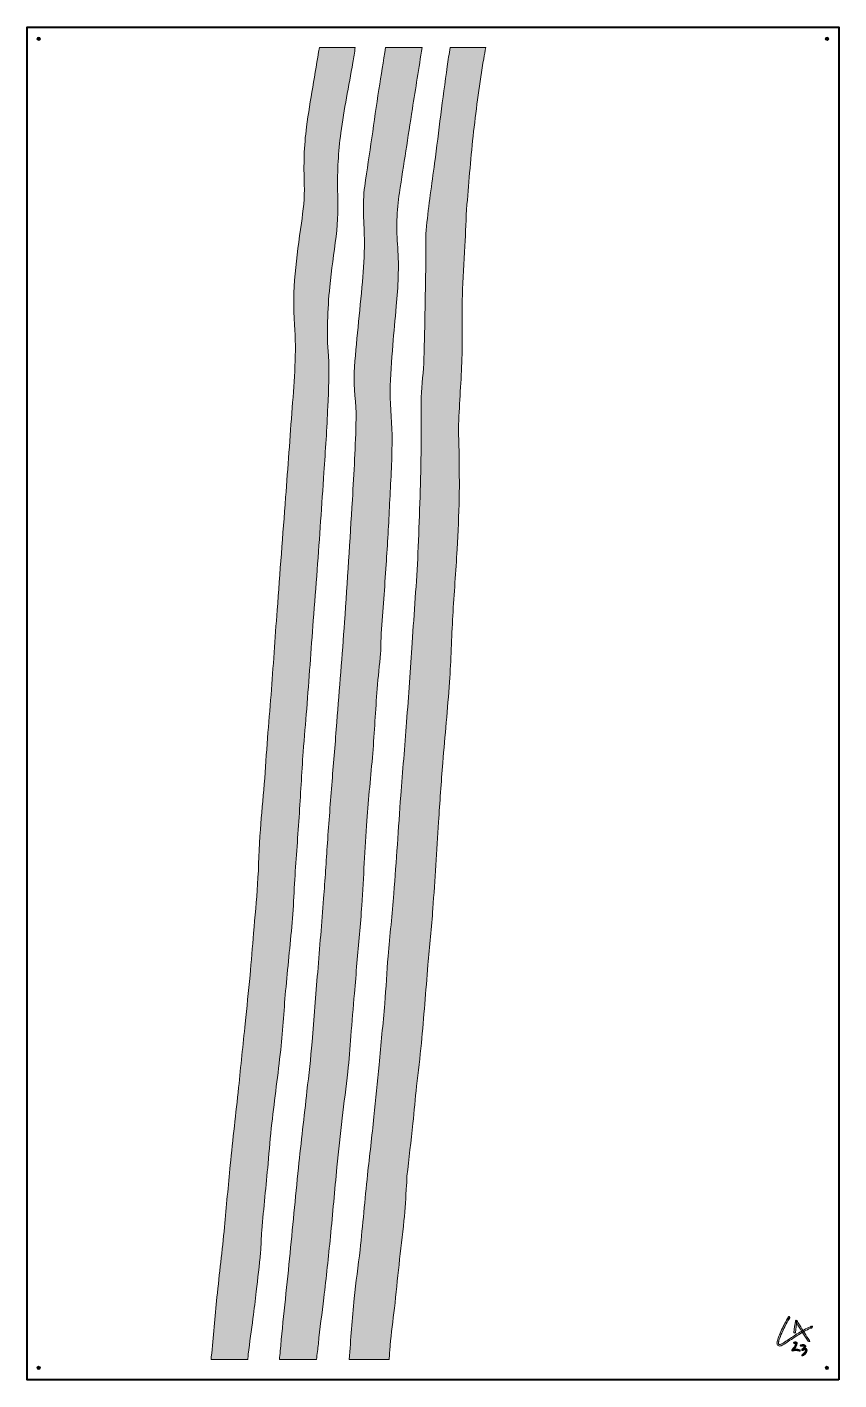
# Model space of a CAD drawing. Header units: millimetres. Extents: x 0 to 1200, y -2000 to 0.
import ezdxf

# ---------------------------------------------------------------- set-up
doc = ezdxf.new("R2010")
doc.units = ezdxf.units.MM
doc.header["$MEASUREMENT"] = 0
for name, color, linetype, lineweight in [('2023-001', 7, 'Continuous', 0), ('Bounding Box', 7, 'Continuous', 0), ('Screws', 7, 'Continuous', 0)]:
    doc.layers.add(name, color=color, linetype=linetype, lineweight=lineweight)

msp = doc.modelspace()

# ---------------------------------------------------------------- hatches: boundary and pattern name
at = {"layer": '2023-001', "true_color": 0x000000, "transparency": 33554687}
h = msp.add_hatch(color=18, dxfattribs=at)
h.dxf.hatch_style = 2
edge = h.paths.add_edge_path()
edge.add_spline(control_points=[(327.2, -1962.1), (329.1, -1944.4), (331.8, -1926.7), (334.1, -1909.1), (335.8, -1895.8), (337.4, -1882.6), (339, -1869.3), (341.2, -1850.2), (343.5, -1831.1), (345.3, -1811.9), (346.3, -1801), (346, -1790), (347, -1779), (350, -1746.1), (353.3, -1713.2), (356.4, -1680.3), (358.3, -1660.4), (359.6, -1640.5), (361.9, -1620.8), (366, -1584.5), (371.2, -1548.4), (375, -1512.2), (378.3, -1481.2), (380, -1450.1), (382.9, -1419.1), (385.9, -1385.3), (389.6, -1351.6), (392.6, -1317.8), (394.1, -1300.8), (394.3, -1283.7), (395.4, -1266.7), (397.6, -1233.9), (400, -1201.1), (402.2, -1168.3), (404.3, -1136), (406.1, -1103.7), (408.3, -1071.4), (409.8, -1050.3), (411.9, -1029.3), (413.5, -1008.3), (416.8, -964.7), (420, -921.2), (423.2, -877.6), (425.1, -852.6), (427.2, -827.6), (429, -802.6), (432.4, -754.6), (435.8, -706.7), (438.9, -658.7), (441.1, -626.1), (443.4, -593.6), (444.7, -561), (445.8, -536.1), (447.3, -511.1), (445.5, -486.4), (442.9, -452.2), (444.4, -418.3), (447.5, -384.4), (449.8, -359.4), (453.7, -334.6), (456.9, -309.7), (459.8, -286.8), (459.6, -264), (459.2, -240.9), (458.6, -212.9), (460.4, -184.5), (463.9, -156.7), (468.3, -121.9), (475.9, -87.5), (481.6, -52.8), (482.8, -45.3), (484.1, -37.7), (485.3, -30.2), (485.3, -30.2), (432.2, -30.2), (432.2, -30.2), (425.8, -69.3), (418.6, -108.4), (413.3, -147.7), (409.4, -176), (408.9, -204.7), (409.9, -233.4), (410.6, -252.3), (408.3, -271.4), (405.6, -290.2), (398.5, -340), (391.4, -389.8), (395.4, -440.2), (398.7, -481.2), (395.1, -521.8), (392.1, -562.6), (388.8, -606.8), (385.6, -651.1), (382.3, -695.3), (378.2, -751), (373.9, -806.7), (369.8, -862.4), (366.7, -904.1), (363.9, -945.7), (360.8, -987.4), (359.2, -1008.7), (357.2, -1029.9), (355.6, -1051.2), (353.8, -1073.9), (352.5, -1096.5), (350.8, -1119.2), (349, -1141.6), (346.4, -1164), (345, -1186.4), (343.2, -1213.4), (342.6, -1240.4), (340.9, -1267.3), (339.3, -1291.4), (337, -1315.5), (335, -1339.5), (333.3, -1360.4), (331.7, -1381.2), (329.7, -1402), (327.5, -1425.8), (324.9, -1449.6), (322.5, -1473.5), (319.3, -1504.9), (316.1, -1536.4), (312.8, -1567.9), (308.7, -1606.1), (304.3, -1644.3), (300.4, -1682.5), (297.3, -1713.1), (295, -1743.7), (292, -1774.2), (288.5, -1808.7), (284.4, -1843.2), (280.8, -1877.7), (277.8, -1907.1), (275.3, -1936.5), (272.5, -1966), (272.4, -1967.3), (272.2, -1968.7), (272.1, -1970.1), (272.1, -1970.1), (326.3, -1970.1), (326.3, -1970.1), (326.6, -1967.4), (326.9, -1964.8), (327.2, -1962.1)], knot_values=[0, 0, 0, 0, 1, 1, 1, 2, 2, 2, 3, 3, 3, 4, 4, 4, 5, 5, 5, 6, 6, 6, 7, 7, 7, 8, 8, 8, 9, 9, 9, 10, 10, 10, 11, 11, 11, 12, 12, 12, 13, 13, 13, 14, 14, 14, 15, 15, 15, 16, 16, 16, 17, 17, 17, 18, 18, 18, 19, 19, 19, 20, 20, 20, 21, 21, 21, 22, 22, 22, 23, 23, 23, 24, 24, 24, 25, 25, 25, 26, 26, 26, 27, 27, 27, 28, 28, 28, 29, 29, 29, 30, 30, 30, 31, 31, 31, 32, 32, 32, 33, 33, 33, 34, 34, 34, 35, 35, 35, 36, 36, 36, 37, 37, 37, 38, 38, 38, 39, 39, 39, 40, 40, 40, 41, 41, 41, 42, 42, 42, 43, 43, 43, 44, 44, 44, 45, 45, 45, 46, 46, 46, 47, 47, 47, 48, 48, 48, 48], degree=3, periodic=0)
h = msp.add_hatch(color=18, dxfattribs=at)
h.dxf.hatch_style = 2
edge = h.paths.add_edge_path()
edge.add_spline(control_points=[(430.7, -1946.6), (432.7, -1924), (436.3, -1901.5), (438.8, -1879), (442.3, -1848.8), (445.6, -1818.5), (448.6, -1788.3), (452, -1754.1), (454.8, -1719.8), (458.1, -1685.6), (460.4, -1661.5), (463.1, -1637.5), (465.9, -1613.4), (468.5, -1590.5), (471.8, -1567.7), (474.3, -1544.8), (476.2, -1527.2), (477.3, -1509.5), (478.8, -1491.8), (480.5, -1470.9), (482.2, -1449.9), (484, -1428.9), (485.2, -1414), (486.5, -1399), (487.8, -1384), (490.2, -1355.6), (493, -1327.1), (494.9, -1298.6), (497.7, -1256.9), (499.4, -1215.1), (502.3, -1173.4), (504.6, -1140.2), (508.4, -1107.2), (511.1, -1074), (513.6, -1042.2), (515.2, -1010.3), (517.6, -978.4), (518.9, -960.9), (521.3, -943.5), (522.7, -926.1), (523.5, -916.3), (523, -906.4), (523.7, -896.5), (526, -862.6), (528.7, -828.7), (530.9, -794.7), (532.9, -764.6), (534.6, -734.5), (536.1, -704.3), (537.6, -673.7), (539.5, -643), (539.7, -612.2), (539.8, -587.9), (536.8, -563.5), (536.9, -539.1), (537, -516.2), (539.1, -493.3), (540.7, -470.4), (542.1, -451.2), (544.3, -432.1), (545.9, -413), (547.1, -398.5), (548.4, -384.1), (548.8, -369.6), (549.1, -355.1), (549.1, -340.5), (548, -326.1), (545.9, -298.9), (546.4, -271.9), (550.5, -245), (556.9, -203.8), (563.2, -162.6), (569.7, -121.3), (574.4, -90.9), (579.3, -60.6), (584.1, -30.2), (584.1, -30.2), (530, -30.2), (530, -30.2), (526.7, -50.9), (523.4, -71.6), (520.2, -92.4), (513, -139.9), (506.4, -187.6), (499.3, -235.2), (495.1, -262.8), (498.6, -290.4), (498.8, -318.1), (499, -337.7), (497.5, -357.4), (495.8, -377), (491.9, -421.7), (486.4, -466.3), (483.7, -511), (482.3, -533.6), (487, -556.5), (486.5, -579.2), (485.7, -619.1), (483.4, -659), (481, -698.9), (477.4, -759.2), (473.5, -819.4), (469.3, -879.7), (465.9, -929.1), (461.9, -978.5), (458, -1027.9), (455.8, -1057), (453.2, -1085.9), (451, -1115), (448.6, -1145.4), (446.3, -1175.8), (444.1, -1206.2), (442.2, -1233.6), (440.6, -1261), (438.5, -1288.4), (435.7, -1324.7), (432.6, -1360.9), (429.7, -1397.2), (426.9, -1431.6), (424.6, -1466), (421.5, -1500.4), (419.4, -1524.7), (416.5, -1548.9), (413.9, -1573.1), (409.7, -1610.9), (405.2, -1648.7), (401.3, -1686.5), (396.7, -1731.3), (392.6, -1776.2), (388.1, -1821), (383.6, -1866.6), (378.4, -1912), (374.3, -1957.6), (374, -1961.8), (373.6, -1965.9), (373.2, -1970.1), (373.2, -1970.1), (428, -1970.1), (428, -1970.1), (428.8, -1962.2), (430, -1954.4), (430.7, -1946.6)], knot_values=[0, 0, 0, 0, 1, 1, 1, 2, 2, 2, 3, 3, 3, 4, 4, 4, 5, 5, 5, 6, 6, 6, 7, 7, 7, 8, 8, 8, 9, 9, 9, 10, 10, 10, 11, 11, 11, 12, 12, 12, 13, 13, 13, 14, 14, 14, 15, 15, 15, 16, 16, 16, 17, 17, 17, 18, 18, 18, 19, 19, 19, 20, 20, 20, 21, 21, 21, 22, 22, 22, 23, 23, 23, 24, 24, 24, 25, 25, 25, 26, 26, 26, 27, 27, 27, 28, 28, 28, 29, 29, 29, 30, 30, 30, 31, 31, 31, 32, 32, 32, 33, 33, 33, 34, 34, 34, 35, 35, 35, 36, 36, 36, 37, 37, 37, 38, 38, 38, 39, 39, 39, 40, 40, 40, 41, 41, 41, 42, 42, 42, 43, 43, 43, 44, 44, 44, 45, 45, 45, 46, 46, 46, 47, 47, 47, 47], degree=3, periodic=0)
h = msp.add_hatch(color=18, dxfattribs=at)
h.dxf.hatch_style = 2
edge = h.paths.add_edge_path()
edge.add_spline(control_points=[(536.9, -1949), (538.4, -1930.6), (541.1, -1912.4), (543.1, -1894.1), (545.5, -1872.7), (547.6, -1851.3), (550, -1829.8), (552.3, -1808.2), (555.1, -1786.6), (557.2, -1764.9), (558.9, -1747.4), (559.9, -1729.9), (561.1, -1712.3), (561.4, -1707.9), (561.2, -1703.4), (561.7, -1699), (564.5, -1673), (567.6, -1647.1), (570.4, -1621.1), (572.3, -1602.7), (573.9, -1584.2), (575.9, -1565.8), (578.1, -1544.6), (581.1, -1523.5), (583, -1502.3), (586.5, -1463.8), (589.5, -1425.3), (592.7, -1386.7), (595.1, -1358.9), (598, -1331.1), (600, -1303.3), (603, -1260.7), (605.4, -1218), (608.3, -1175.4), (610.2, -1146.1), (612.3, -1116.9), (614.6, -1087.7), (617.8, -1047.9), (621.8, -1008.2), (624.6, -968.4), (626.8, -935.8), (627.6, -903.2), (629.4, -870.6), (631.3, -837.8), (634, -805), (635.8, -772.2), (637.2, -746.9), (638.3, -721.5), (638.9, -696.2), (639.3, -674.6), (639, -652.9), (638.8, -631.3), (638.7, -616.8), (637.4, -602.2), (637.9, -587.7), (639.2, -555.1), (641.9, -522.6), (642.9, -490), (643.8, -459), (642.9, -428), (643.6, -397), (644.2, -372.6), (646.1, -348.2), (647.3, -323.9), (648.4, -303.5), (648.8, -283.1), (650.4, -262.7), (653.3, -226.7), (656.1, -190.7), (660.2, -154.8), (664.3, -118.7), (669.3, -82.8), (675.1, -47), (676, -41.3), (677.1, -35.7), (678.2, -30.2), (678.2, -30.2), (625.4, -30.2), (625.4, -30.2), (624, -39.6), (622.6, -49.1), (621.2, -58.6), (614.4, -106.2), (608.7, -154), (602.5, -201.7), (598.4, -232.6), (593.8, -263.5), (590.5, -294.6), (589, -309.7), (590, -325.1), (589.7, -340.3), (588.8, -390.3), (588.1, -440.4), (586.8, -490.4), (586.2, -509.4), (583.3, -528.3), (582.8, -547.3), (582.1, -575), (583.2, -602.7), (582.6, -630.3), (581.5, -679.4), (580.2, -728.5), (577.9, -777.6), (575.8, -821.9), (572.3, -866.2), (569.3, -910.4), (566.7, -949.5), (564, -988.6), (561.1, -1027.7), (558.4, -1063.9), (555.2, -1100.1), (552.5, -1136.4), (549, -1184.6), (546, -1232.9), (542.3, -1281.1), (539.9, -1311.9), (536.4, -1342.7), (533.8, -1373.6), (531.8, -1397), (530.8, -1420.4), (528.8, -1443.8), (526.3, -1473.9), (523.2, -1504), (520.4, -1534.1), (517.9, -1559.8), (515.6, -1585.5), (512.9, -1611.1), (509.9, -1639.8), (506.4, -1668.4), (503.4, -1697), (499.6, -1733.9), (496.2, -1770.9), (492.3, -1807.8), (489.7, -1831.8), (486.1, -1855.7), (483.8, -1879.7), (481, -1909.8), (478.4, -1939.9), (476.4, -1970.1), (476.4, -1970.1), (535.4, -1970.1), (535.4, -1970.1), (535.8, -1963), (536.3, -1956), (536.9, -1949)], knot_values=[0, 0, 0, 0, 1, 1, 1, 2, 2, 2, 3, 3, 3, 4, 4, 4, 5, 5, 5, 6, 6, 6, 7, 7, 7, 8, 8, 8, 9, 9, 9, 10, 10, 10, 11, 11, 11, 12, 12, 12, 13, 13, 13, 14, 14, 14, 15, 15, 15, 16, 16, 16, 17, 17, 17, 18, 18, 18, 19, 19, 19, 20, 20, 20, 21, 21, 21, 22, 22, 22, 23, 23, 23, 24, 24, 24, 25, 25, 25, 26, 26, 26, 27, 27, 27, 28, 28, 28, 29, 29, 29, 30, 30, 30, 31, 31, 31, 32, 32, 32, 33, 33, 33, 34, 34, 34, 35, 35, 35, 36, 36, 36, 37, 37, 37, 38, 38, 38, 39, 39, 39, 40, 40, 40, 41, 41, 41, 42, 42, 42, 43, 43, 43, 44, 44, 44, 45, 45, 45, 46, 46, 46, 47, 47, 47, 48, 48, 48, 48], degree=3, periodic=0)
h = msp.add_hatch(color=18, dxfattribs=at)
h.dxf.hatch_style = 2
edge = h.paths.add_edge_path()
edge.add_spline(control_points=[(1127.2, -1910), (1127.3, -1909.3), (1127.4, -1908.6), (1127.5, -1907.9), (1127.6, -1907.4), (1127.4, -1906.8), (1126.9, -1906.6), (1126.4, -1906.4), (1125.8, -1906.6), (1125.5, -1907.1), (1121.9, -1913.2), (1118.5, -1919.5), (1115.5, -1926), (1114, -1929.2), (1112.5, -1932.4), (1111.2, -1935.7), (1110.6, -1937.4), (1110, -1939), (1109.6, -1940.7), (1109.1, -1942.3), (1108.7, -1943.9), (1108.6, -1945.5), (1108.5, -1947), (1108.9, -1948.5), (1110.1, -1949.4), (1111.5, -1950.5), (1113.4, -1950.1), (1114.8, -1949.6), (1118, -1948.3), (1120.8, -1946.3), (1123.6, -1944.4), (1129.2, -1940.7), (1134.8, -1936.9), (1140.5, -1933.3), (1146.2, -1929.8), (1152, -1926.4), (1158.1, -1923.7), (1158.8, -1923.4), (1159.6, -1923.1), (1160.3, -1922.8), (1160, -1922.2), (1159.6, -1921.5), (1159.3, -1920.9), (1158.9, -1921.2), (1158.5, -1921.6), (1158.1, -1921.9), (1157.7, -1922.2), (1157.7, -1923), (1158.1, -1923.4), (1158.6, -1923.9), (1159.2, -1923.8), (1159.7, -1923.4), (1160.1, -1923.1), (1160.4, -1922.8), (1160.8, -1922.5), (1161.7, -1921.8), (1160.8, -1920.2), (1159.7, -1920.6), (1153.7, -1923.1), (1147.9, -1926.2), (1142.3, -1929.6), (1136.7, -1933), (1131.2, -1936.7), (1125.8, -1940.3), (1123, -1942.1), (1120.3, -1944), (1117.6, -1945.7), (1116.2, -1946.5), (1114.8, -1947.4), (1113.3, -1947.8), (1112.8, -1947.9), (1112.1, -1948), (1111.7, -1947.8), (1111.2, -1947.6), (1111, -1947.3), (1110.9, -1946.8), (1110.8, -1946.3), (1110.8, -1945.7), (1110.8, -1945.1), (1110.8, -1945.1), (1110.9, -1944.9), (1110.8, -1945), (1110.9, -1945), (1110.9, -1944.9), (1110.9, -1944.8), (1110.9, -1944.7), (1110.9, -1944.5), (1111, -1944.4), (1111, -1943.9), (1111.1, -1943.5), (1111.2, -1943.1), (1111.6, -1941.4), (1112.1, -1939.8), (1112.7, -1938.2), (1113.8, -1935), (1115.1, -1931.9), (1116.6, -1928.9), (1119.5, -1922.6), (1122.7, -1916.4), (1126.1, -1910.4), (1126.6, -1909.6), (1127, -1908.9), (1127.4, -1908.2), (1126.7, -1907.9), (1126.1, -1907.6), (1125.4, -1907.3), (1125.3, -1908), (1125.2, -1908.7), (1125.1, -1909.4), (1125, -1910), (1125.2, -1910.6), (1125.8, -1910.7), (1126.4, -1910.9), (1127.1, -1910.6), (1127.2, -1910), (1127.2, -1910), (1127.2, -1910), (1127.2, -1910)], knot_values=[0, 0, 0, 0, 1, 1, 1, 2, 2, 2, 3, 3, 3, 4, 4, 4, 5, 5, 5, 6, 6, 6, 7, 7, 7, 8, 8, 8, 9, 9, 9, 10, 10, 10, 11, 11, 11, 12, 12, 12, 13, 13, 13, 14, 14, 14, 15, 15, 15, 16, 16, 16, 17, 17, 17, 18, 18, 18, 19, 19, 19, 20, 20, 20, 21, 21, 21, 22, 22, 22, 23, 23, 23, 24, 24, 24, 25, 25, 25, 26, 26, 26, 27, 27, 27, 28, 28, 28, 29, 29, 29, 30, 30, 30, 31, 31, 31, 32, 32, 32, 33, 33, 33, 34, 34, 34, 35, 35, 35, 36, 36, 36, 37, 37, 37, 38, 38, 38, 39, 39, 39, 39], degree=3, periodic=0)
h = msp.add_hatch(color=18, dxfattribs=at)
h.dxf.hatch_style = 2
edge = h.paths.add_edge_path()
edge.add_spline(control_points=[(1135.9, -1929.8), (1136.3, -1924.2), (1137, -1918.7), (1138.1, -1913.2), (1137.5, -1913.3), (1136.8, -1913.4), (1136.1, -1913.5), (1140.7, -1921.3), (1145.5, -1929.1), (1150.6, -1936.7), (1152, -1938.8), (1153.4, -1940.9), (1154.9, -1943), (1155.2, -1943.5), (1155.8, -1943.7), (1156.4, -1943.4), (1156.9, -1943.1), (1157.1, -1942.4), (1156.8, -1941.9), (1151.6, -1934.4), (1146.6, -1926.7), (1141.9, -1918.9), (1140.6, -1916.7), (1139.3, -1914.5), (1138, -1912.3), (1137.6, -1911.6), (1136.2, -1911.7), (1136, -1912.6), (1134.9, -1918.3), (1134.1, -1924), (1133.7, -1929.8), (1133.6, -1930.3), (1134.2, -1930.9), (1134.8, -1930.9), (1135.4, -1930.9), (1135.9, -1930.3), (1135.9, -1929.8), (1135.9, -1929.8), (1135.9, -1929.8), (1135.9, -1929.8)], knot_values=[0, 0, 0, 0, 1, 1, 1, 2, 2, 2, 3, 3, 3, 4, 4, 4, 5, 5, 5, 6, 6, 6, 7, 7, 7, 8, 8, 8, 9, 9, 9, 10, 10, 10, 11, 11, 11, 12, 12, 12, 13, 13, 13, 13], degree=3, periodic=0)
h = msp.add_hatch(color=18, dxfattribs=at)
h.dxf.hatch_style = 2
edge = h.paths.add_edge_path()
edge.add_spline(control_points=[(1134.5, -1946.3), (1134.8, -1946.2), (1135.1, -1946.1), (1135.3, -1946.1), (1135.6, -1946), (1136, -1946.1), (1136.3, -1946), (1136.4, -1946), (1136.5, -1946), (1136.4, -1946), (1136.3, -1946), (1136.2, -1945.9), (1136.1, -1945.8), (1136, -1945.7), (1136.1, -1945.6), (1136.1, -1945.8), (1136.1, -1946.1), (1136.1, -1946.4), (1136.1, -1946.7), (1135.9, -1947.8), (1135.5, -1948.9), (1134.9, -1949.9), (1133.6, -1952.1), (1131.7, -1953.9), (1130.3, -1956.1), (1129.8, -1956.8), (1130.6, -1958.1), (1131.5, -1957.7), (1134.8, -1956.4), (1138.3, -1956.4), (1141.6, -1957.7), (1142.1, -1957.9), (1142.8, -1957.5), (1142.9, -1956.9), (1143.1, -1956.3), (1142.7, -1955.8), (1142.2, -1955.6), (1138.6, -1954.1), (1134.5, -1954.1), (1130.9, -1955.6), (1131.4, -1956.1), (1131.8, -1956.6), (1132.2, -1957.2), (1133.9, -1954.7), (1136.2, -1952.6), (1137.4, -1949.8), (1138, -1948.4), (1138.5, -1946.8), (1138.2, -1945.3), (1137.8, -1943.3), (1135.3, -1943.8), (1133.9, -1944.1), (1132.6, -1944.5), (1133.1, -1946.6), (1134.5, -1946.3), (1134.5, -1946.3), (1134.5, -1946.3), (1134.5, -1946.3)], knot_values=[0, 0, 0, 0, 1, 1, 1, 2, 2, 2, 3, 3, 3, 4, 4, 4, 5, 5, 5, 6, 6, 6, 7, 7, 7, 8, 8, 8, 9, 9, 9, 10, 10, 10, 11, 11, 11, 12, 12, 12, 13, 13, 13, 14, 14, 14, 15, 15, 15, 16, 16, 16, 17, 17, 17, 18, 18, 18, 19, 19, 19, 19], degree=3, periodic=0)
h = msp.add_hatch(color=18, dxfattribs=at)
h.dxf.hatch_style = 2
edge = h.paths.add_edge_path()
edge.add_spline(control_points=[(1144, -1950.3), (1145.1, -1950.2), (1146.3, -1950.1), (1147.4, -1950.1), (1147.8, -1950.1), (1148.2, -1950.2), (1148.4, -1950.4), (1148.6, -1950.5), (1148.6, -1950.5), (1148.8, -1950.6), (1148.9, -1950.8), (1148.7, -1950.5), (1148.9, -1950.8), (1149, -1950.9), (1148.9, -1950.8), (1148.9, -1950.9), (1148.9, -1951), (1149, -1951), (1148.9, -1951.1), (1148.9, -1951.3), (1148.8, -1951.4), (1148.7, -1951.6), (1148.5, -1951.9), (1148.2, -1952.2), (1147.9, -1952.5), (1147.1, -1953.3), (1146.3, -1954.1), (1145.5, -1954.9), (1145.1, -1955.3), (1145.1, -1956), (1145.4, -1956.4), (1145.8, -1956.9), (1146.3, -1956.9), (1146.8, -1956.7), (1147.9, -1956.2), (1149.1, -1955.9), (1150.3, -1955.9), (1150.5, -1955.9), (1150.6, -1955.9), (1150.8, -1955.9), (1150.9, -1955.9), (1151.2, -1956), (1151.2, -1955.9), (1151, -1955.9), (1150.9, -1955.8), (1150.8, -1955.6), (1150.8, -1955.6), (1150.8, -1955.7), (1150.8, -1955.7), (1150.8, -1955.8), (1150.9, -1955.9), (1150.9, -1956), (1150.9, -1956.6), (1150.8, -1957.1), (1150.5, -1957.6), (1150.1, -1958.7), (1149.3, -1959.6), (1148.5, -1960.4), (1147.7, -1961.3), (1146.8, -1962.1), (1145.8, -1962.7), (1145.3, -1963.1), (1145.1, -1963.7), (1145.4, -1964.3), (1145.7, -1964.7), (1146.4, -1965), (1146.9, -1964.6), (1148.2, -1963.8), (1149.4, -1962.7), (1150.5, -1961.6), (1151.5, -1960.4), (1152.6, -1959), (1152.9, -1957.4), (1153.1, -1956.6), (1153.2, -1955.7), (1152.9, -1954.9), (1152.6, -1953.9), (1151.7, -1953.7), (1150.7, -1953.7), (1149, -1953.7), (1147.3, -1954.1), (1145.7, -1954.8), (1146.2, -1955.4), (1146.6, -1955.9), (1147, -1956.5), (1148, -1955.6), (1148.9, -1954.7), (1149.8, -1953.7), (1150.7, -1952.8), (1151.5, -1951.5), (1151, -1950.2), (1150.1, -1947.4), (1146.3, -1947.8), (1144, -1948.1), (1143.4, -1948.2), (1142.9, -1948.6), (1142.9, -1949.2), (1142.9, -1949.7), (1143.4, -1950.4), (1144, -1950.3), (1144, -1950.3), (1144, -1950.3), (1144, -1950.3)], knot_values=[0, 0, 0, 0, 1, 1, 1, 2, 2, 2, 3, 3, 3, 4, 4, 4, 5, 5, 5, 6, 6, 6, 7, 7, 7, 8, 8, 8, 9, 9, 9, 10, 10, 10, 11, 11, 11, 12, 12, 12, 13, 13, 13, 14, 14, 14, 15, 15, 15, 16, 16, 16, 17, 17, 17, 18, 18, 18, 19, 19, 19, 20, 20, 20, 21, 21, 21, 22, 22, 22, 23, 23, 23, 24, 24, 24, 25, 25, 25, 26, 26, 26, 27, 27, 27, 28, 28, 28, 29, 29, 29, 30, 30, 30, 31, 31, 31, 32, 32, 32, 33, 33, 33, 34, 34, 34, 34], degree=3, periodic=0)
at = {"layer": 'Screws', "true_color": 0x000000, "transparency": 33554687}
h = msp.add_hatch(color=18, dxfattribs=at)
h.dxf.hatch_style = 2
edge = h.paths.add_edge_path()
edge.add_ellipse((17.4, -17.5), major_axis=(2.56, 0), ratio=0.965517, start_angle=0, end_angle=360)
h = msp.add_hatch(color=18, dxfattribs=at)
h.dxf.hatch_style = 2
edge = h.paths.add_edge_path()
edge.add_ellipse((1182.6, -17.5), major_axis=(2.56, 0), ratio=0.965517, start_angle=0, end_angle=360)
h = msp.add_hatch(color=18, dxfattribs=at)
h.dxf.hatch_style = 2
edge = h.paths.add_edge_path()
edge.add_ellipse((17.3, -1982.4), major_axis=(2.56, 0), ratio=0.965517, start_angle=0, end_angle=360)
h = msp.add_hatch(color=18, dxfattribs=at)
h.dxf.hatch_style = 2
edge = h.paths.add_edge_path()
edge.add_ellipse((1182.4, -1982.4), major_axis=(2.56, 0), ratio=0.965517, start_angle=0, end_angle=360)

# ---------------------------------------------------------------- linework, layer by layer
at = {"layer": '2023-001'}
for points, knots in [([(327.2, -1962.1), (329.1, -1944.4), (331.8, -1926.7), (334.1, -1909.1), (335.8, -1895.8), (337.4, -1882.6), (339, -1869.3), (341.2, -1850.2), (343.5, -1831.1), (345.3, -1811.9), (346.3, -1801), (346, -1790), (347, -1779), (350, -1746.1), (353.3, -1713.2), (356.4, -1680.3), (358.3, -1660.4), (359.6, -1640.5), (361.9, -1620.8), (366, -1584.5), (371.2, -1548.4), (375, -1512.2), (378.3, -1481.2), (380, -1450.1), (382.9, -1419.1), (385.9, -1385.3), (389.6, -1351.6), (392.6, -1317.8), (394.1, -1300.8), (394.3, -1283.7), (395.4, -1266.7), (397.6, -1233.9), (400, -1201.1), (402.2, -1168.3), (404.3, -1136), (406.1, -1103.7), (408.3, -1071.4), (409.8, -1050.3), (411.9, -1029.3), (413.5, -1008.3), (416.8, -964.7), (420, -921.2), (423.2, -877.6), (425.1, -852.6), (427.2, -827.6), (429, -802.6), (432.4, -754.6), (435.8, -706.7), (438.9, -658.7), (441.1, -626.1), (443.4, -593.6), (444.7, -561), (445.8, -536.1), (447.3, -511.1), (445.5, -486.4), (442.9, -452.2), (444.4, -418.3), (447.5, -384.4), (449.8, -359.4), (453.7, -334.6), (456.9, -309.7), (459.8, -286.8), (459.6, -264), (459.2, -240.9), (458.6, -212.9), (460.4, -184.5), (463.9, -156.7), (468.3, -121.9), (475.9, -87.5), (481.6, -52.8), (482.8, -45.3), (484.1, -37.7), (485.3, -30.2), (485.3, -30.2), (432.2, -30.2), (432.2, -30.2), (425.8, -69.3), (418.6, -108.4), (413.3, -147.7), (409.4, -176), (408.9, -204.7), (409.9, -233.4), (410.6, -252.3), (408.3, -271.4), (405.6, -290.2), (398.5, -340), (391.4, -389.8), (395.4, -440.2), (398.7, -481.2), (395.1, -521.8), (392.1, -562.6), (388.8, -606.8), (385.6, -651.1), (382.3, -695.3), (378.2, -751), (373.9, -806.7), (369.8, -862.4), (366.7, -904.1), (363.9, -945.7), (360.8, -987.4), (359.2, -1008.7), (357.2, -1029.9), (355.6, -1051.2), (353.8, -1073.9), (352.5, -1096.5), (350.8, -1119.2), (349, -1141.6), (346.4, -1164), (345, -1186.4), (343.2, -1213.4), (342.6, -1240.4), (340.9, -1267.3), (339.3, -1291.4), (337, -1315.5), (335, -1339.5), (333.3, -1360.4), (331.7, -1381.2), (329.7, -1402), (327.5, -1425.8), (324.9, -1449.6), (322.5, -1473.5), (319.3, -1504.9), (316.1, -1536.4), (312.8, -1567.9), (308.7, -1606.1), (304.3, -1644.3), (300.4, -1682.5), (297.3, -1713.1), (295, -1743.7), (292, -1774.2), (288.5, -1808.7), (284.4, -1843.2), (280.8, -1877.7), (277.8, -1907.1), (275.3, -1936.5), (272.5, -1966), (272.4, -1967.3), (272.2, -1968.7), (272.1, -1970.1), (272.1, -1970.1), (326.3, -1970.1), (326.3, -1970.1), (326.6, -1967.4), (326.9, -1964.8), (327.2, -1962.1)], [0, 0, 0, 0, 1, 1, 1, 2, 2, 2, 3, 3, 3, 4, 4, 4, 5, 5, 5, 6, 6, 6, 7, 7, 7, 8, 8, 8, 9, 9, 9, 10, 10, 10, 11, 11, 11, 12, 12, 12, 13, 13, 13, 14, 14, 14, 15, 15, 15, 16, 16, 16, 17, 17, 17, 18, 18, 18, 19, 19, 19, 20, 20, 20, 21, 21, 21, 22, 22, 22, 23, 23, 23, 24, 24, 24, 25, 25, 25, 26, 26, 26, 27, 27, 27, 28, 28, 28, 29, 29, 29, 30, 30, 30, 31, 31, 31, 32, 32, 32, 33, 33, 33, 34, 34, 34, 35, 35, 35, 36, 36, 36, 37, 37, 37, 38, 38, 38, 39, 39, 39, 40, 40, 40, 41, 41, 41, 42, 42, 42, 43, 43, 43, 44, 44, 44, 45, 45, 45, 46, 46, 46, 47, 47, 47, 48, 48, 48, 48]), ([(430.7, -1946.6), (432.7, -1924), (436.3, -1901.5), (438.8, -1879), (442.3, -1848.8), (445.6, -1818.5), (448.6, -1788.3), (452, -1754.1), (454.8, -1719.8), (458.1, -1685.6), (460.4, -1661.5), (463.1, -1637.5), (465.9, -1613.4), (468.5, -1590.5), (471.8, -1567.7), (474.3, -1544.8), (476.2, -1527.2), (477.3, -1509.5), (478.8, -1491.8), (480.5, -1470.9), (482.2, -1449.9), (484, -1428.9), (485.2, -1414), (486.5, -1399), (487.8, -1384), (490.2, -1355.6), (493, -1327.1), (494.9, -1298.6), (497.7, -1256.9), (499.4, -1215.1), (502.3, -1173.4), (504.6, -1140.2), (508.4, -1107.2), (511.1, -1074), (513.6, -1042.2), (515.2, -1010.3), (517.6, -978.4), (518.9, -960.9), (521.3, -943.5), (522.7, -926.1), (523.5, -916.3), (523, -906.4), (523.7, -896.5), (526, -862.6), (528.7, -828.7), (530.9, -794.7), (532.9, -764.6), (534.6, -734.5), (536.1, -704.3), (537.6, -673.7), (539.5, -643), (539.7, -612.2), (539.8, -587.9), (536.8, -563.5), (536.9, -539.1), (537, -516.2), (539.1, -493.3), (540.7, -470.4), (542.1, -451.2), (544.3, -432.1), (545.9, -413), (547.1, -398.5), (548.4, -384.1), (548.8, -369.6), (549.1, -355.1), (549.1, -340.5), (548, -326.1), (545.9, -298.9), (546.4, -271.9), (550.5, -245), (556.9, -203.8), (563.2, -162.6), (569.7, -121.3), (574.4, -90.9), (579.3, -60.6), (584.1, -30.2), (584.1, -30.2), (530, -30.2), (530, -30.2), (526.7, -50.9), (523.4, -71.6), (520.2, -92.4), (513, -139.9), (506.4, -187.6), (499.3, -235.2), (495.1, -262.8), (498.6, -290.4), (498.8, -318.1), (499, -337.7), (497.5, -357.4), (495.8, -377), (491.9, -421.7), (486.4, -466.3), (483.7, -511), (482.3, -533.6), (487, -556.5), (486.5, -579.2), (485.7, -619.1), (483.4, -659), (481, -698.9), (477.4, -759.2), (473.5, -819.4), (469.3, -879.7), (465.9, -929.1), (461.9, -978.5), (458, -1027.9), (455.8, -1057), (453.2, -1085.9), (451, -1115), (448.6, -1145.4), (446.3, -1175.8), (444.1, -1206.2), (442.2, -1233.6), (440.6, -1261), (438.5, -1288.4), (435.7, -1324.7), (432.6, -1360.9), (429.7, -1397.2), (426.9, -1431.6), (424.6, -1466), (421.5, -1500.4), (419.4, -1524.7), (416.5, -1548.9), (413.9, -1573.1), (409.7, -1610.9), (405.2, -1648.7), (401.3, -1686.5), (396.7, -1731.3), (392.6, -1776.2), (388.1, -1821), (383.6, -1866.6), (378.4, -1912), (374.3, -1957.6), (374, -1961.8), (373.6, -1965.9), (373.2, -1970.1), (373.2, -1970.1), (428, -1970.1), (428, -1970.1), (428.8, -1962.2), (430, -1954.4), (430.7, -1946.6)], [0, 0, 0, 0, 1, 1, 1, 2, 2, 2, 3, 3, 3, 4, 4, 4, 5, 5, 5, 6, 6, 6, 7, 7, 7, 8, 8, 8, 9, 9, 9, 10, 10, 10, 11, 11, 11, 12, 12, 12, 13, 13, 13, 14, 14, 14, 15, 15, 15, 16, 16, 16, 17, 17, 17, 18, 18, 18, 19, 19, 19, 20, 20, 20, 21, 21, 21, 22, 22, 22, 23, 23, 23, 24, 24, 24, 25, 25, 25, 26, 26, 26, 27, 27, 27, 28, 28, 28, 29, 29, 29, 30, 30, 30, 31, 31, 31, 32, 32, 32, 33, 33, 33, 34, 34, 34, 35, 35, 35, 36, 36, 36, 37, 37, 37, 38, 38, 38, 39, 39, 39, 40, 40, 40, 41, 41, 41, 42, 42, 42, 43, 43, 43, 44, 44, 44, 45, 45, 45, 46, 46, 46, 47, 47, 47, 47]), ([(536.9, -1949), (538.4, -1930.6), (541.1, -1912.4), (543.1, -1894.1), (545.5, -1872.7), (547.6, -1851.3), (550, -1829.8), (552.3, -1808.2), (555.1, -1786.6), (557.2, -1764.9), (558.9, -1747.4), (559.9, -1729.9), (561.1, -1712.3), (561.4, -1707.9), (561.2, -1703.4), (561.7, -1699), (564.5, -1673), (567.6, -1647.1), (570.4, -1621.1), (572.3, -1602.7), (573.9, -1584.2), (575.9, -1565.8), (578.1, -1544.6), (581.1, -1523.5), (583, -1502.3), (586.5, -1463.8), (589.5, -1425.3), (592.7, -1386.7), (595.1, -1358.9), (598, -1331.1), (600, -1303.3), (603, -1260.7), (605.4, -1218), (608.3, -1175.4), (610.2, -1146.1), (612.3, -1116.9), (614.6, -1087.7), (617.8, -1047.9), (621.8, -1008.2), (624.6, -968.4), (626.8, -935.8), (627.6, -903.2), (629.4, -870.6), (631.3, -837.8), (634, -805), (635.8, -772.2), (637.2, -746.9), (638.3, -721.5), (638.9, -696.2), (639.3, -674.6), (639, -652.9), (638.8, -631.3), (638.7, -616.8), (637.4, -602.2), (637.9, -587.7), (639.2, -555.1), (641.9, -522.6), (642.9, -490), (643.8, -459), (642.9, -428), (643.6, -397), (644.2, -372.6), (646.1, -348.2), (647.3, -323.9), (648.4, -303.5), (648.8, -283.1), (650.4, -262.7), (653.3, -226.7), (656.1, -190.7), (660.2, -154.8), (664.3, -118.7), (669.3, -82.8), (675.1, -47), (676, -41.3), (677.1, -35.7), (678.2, -30.2), (678.2, -30.2), (625.4, -30.2), (625.4, -30.2), (624, -39.6), (622.6, -49.1), (621.2, -58.6), (614.4, -106.2), (608.7, -154), (602.5, -201.7), (598.4, -232.6), (593.8, -263.5), (590.5, -294.6), (589, -309.7), (590, -325.1), (589.7, -340.3), (588.8, -390.3), (588.1, -440.4), (586.8, -490.4), (586.2, -509.4), (583.3, -528.3), (582.8, -547.3), (582.1, -575), (583.2, -602.7), (582.6, -630.3), (581.5, -679.4), (580.2, -728.5), (577.9, -777.6), (575.8, -821.9), (572.3, -866.2), (569.3, -910.4), (566.7, -949.5), (564, -988.6), (561.1, -1027.7), (558.4, -1063.9), (555.2, -1100.1), (552.5, -1136.4), (549, -1184.6), (546, -1232.9), (542.3, -1281.1), (539.9, -1311.9), (536.4, -1342.7), (533.8, -1373.6), (531.8, -1397), (530.8, -1420.4), (528.8, -1443.8), (526.3, -1473.9), (523.2, -1504), (520.4, -1534.1), (517.9, -1559.8), (515.6, -1585.5), (512.9, -1611.1), (509.9, -1639.8), (506.4, -1668.4), (503.4, -1697), (499.6, -1733.9), (496.2, -1770.9), (492.3, -1807.8), (489.7, -1831.8), (486.1, -1855.7), (483.8, -1879.7), (481, -1909.8), (478.4, -1939.9), (476.4, -1970.1), (476.4, -1970.1), (535.4, -1970.1), (535.4, -1970.1), (535.8, -1963), (536.3, -1956), (536.9, -1949)], [0, 0, 0, 0, 1, 1, 1, 2, 2, 2, 3, 3, 3, 4, 4, 4, 5, 5, 5, 6, 6, 6, 7, 7, 7, 8, 8, 8, 9, 9, 9, 10, 10, 10, 11, 11, 11, 12, 12, 12, 13, 13, 13, 14, 14, 14, 15, 15, 15, 16, 16, 16, 17, 17, 17, 18, 18, 18, 19, 19, 19, 20, 20, 20, 21, 21, 21, 22, 22, 22, 23, 23, 23, 24, 24, 24, 25, 25, 25, 26, 26, 26, 27, 27, 27, 28, 28, 28, 29, 29, 29, 30, 30, 30, 31, 31, 31, 32, 32, 32, 33, 33, 33, 34, 34, 34, 35, 35, 35, 36, 36, 36, 37, 37, 37, 38, 38, 38, 39, 39, 39, 40, 40, 40, 41, 41, 41, 42, 42, 42, 43, 43, 43, 44, 44, 44, 45, 45, 45, 46, 46, 46, 47, 47, 47, 48, 48, 48, 48]), ([(1127.2, -1910), (1127.3, -1909.3), (1127.4, -1908.6), (1127.5, -1907.9), (1127.6, -1907.4), (1127.4, -1906.8), (1126.9, -1906.6), (1126.4, -1906.4), (1125.8, -1906.6), (1125.5, -1907.1), (1121.9, -1913.2), (1118.5, -1919.5), (1115.5, -1926), (1114, -1929.2), (1112.5, -1932.4), (1111.2, -1935.7), (1110.6, -1937.4), (1110, -1939), (1109.6, -1940.7), (1109.1, -1942.3), (1108.7, -1943.9), (1108.6, -1945.5), (1108.5, -1947), (1108.9, -1948.5), (1110.1, -1949.4), (1111.5, -1950.5), (1113.4, -1950.1), (1114.8, -1949.6), (1118, -1948.3), (1120.8, -1946.3), (1123.6, -1944.4), (1129.2, -1940.7), (1134.8, -1936.9), (1140.5, -1933.3), (1146.2, -1929.8), (1152, -1926.4), (1158.1, -1923.7), (1158.8, -1923.4), (1159.6, -1923.1), (1160.3, -1922.8), (1160, -1922.2), (1159.6, -1921.5), (1159.3, -1920.9), (1158.9, -1921.2), (1158.5, -1921.6), (1158.1, -1921.9), (1157.7, -1922.2), (1157.7, -1923), (1158.1, -1923.4), (1158.6, -1923.9), (1159.2, -1923.8), (1159.7, -1923.4), (1160.1, -1923.1), (1160.4, -1922.8), (1160.8, -1922.5), (1161.7, -1921.8), (1160.8, -1920.2), (1159.7, -1920.6), (1153.7, -1923.1), (1147.9, -1926.2), (1142.3, -1929.6), (1136.7, -1933), (1131.2, -1936.7), (1125.8, -1940.3), (1123, -1942.1), (1120.3, -1944), (1117.6, -1945.7), (1116.2, -1946.5), (1114.8, -1947.4), (1113.3, -1947.8), (1112.8, -1947.9), (1112.1, -1948), (1111.7, -1947.8), (1111.2, -1947.6), (1111, -1947.3), (1110.9, -1946.8), (1110.8, -1946.3), (1110.8, -1945.7), (1110.8, -1945.1), (1110.8, -1945.1), (1110.9, -1944.9), (1110.8, -1945), (1110.9, -1945), (1110.9, -1944.9), (1110.9, -1944.8), (1110.9, -1944.7), (1110.9, -1944.5), (1111, -1944.4), (1111, -1943.9), (1111.1, -1943.5), (1111.2, -1943.1), (1111.6, -1941.4), (1112.1, -1939.8), (1112.7, -1938.2), (1113.8, -1935), (1115.1, -1931.9), (1116.6, -1928.9), (1119.5, -1922.6), (1122.7, -1916.4), (1126.1, -1910.4), (1126.6, -1909.6), (1127, -1908.9), (1127.4, -1908.2), (1126.7, -1907.9), (1126.1, -1907.6), (1125.4, -1907.3), (1125.3, -1908), (1125.2, -1908.7), (1125.1, -1909.4), (1125, -1910), (1125.2, -1910.6), (1125.8, -1910.7), (1126.4, -1910.9), (1127.1, -1910.6), (1127.2, -1910), (1127.2, -1910), (1127.2, -1910), (1127.2, -1910)], [0, 0, 0, 0, 1, 1, 1, 2, 2, 2, 3, 3, 3, 4, 4, 4, 5, 5, 5, 6, 6, 6, 7, 7, 7, 8, 8, 8, 9, 9, 9, 10, 10, 10, 11, 11, 11, 12, 12, 12, 13, 13, 13, 14, 14, 14, 15, 15, 15, 16, 16, 16, 17, 17, 17, 18, 18, 18, 19, 19, 19, 20, 20, 20, 21, 21, 21, 22, 22, 22, 23, 23, 23, 24, 24, 24, 25, 25, 25, 26, 26, 26, 27, 27, 27, 28, 28, 28, 29, 29, 29, 30, 30, 30, 31, 31, 31, 32, 32, 32, 33, 33, 33, 34, 34, 34, 35, 35, 35, 36, 36, 36, 37, 37, 37, 38, 38, 38, 39, 39, 39, 39]), ([(1135.9, -1929.8), (1136.3, -1924.2), (1137, -1918.7), (1138.1, -1913.2), (1137.5, -1913.3), (1136.8, -1913.4), (1136.1, -1913.5), (1140.7, -1921.3), (1145.5, -1929.1), (1150.6, -1936.7), (1152, -1938.8), (1153.4, -1940.9), (1154.9, -1943), (1155.2, -1943.5), (1155.8, -1943.7), (1156.4, -1943.4), (1156.9, -1943.1), (1157.1, -1942.4), (1156.8, -1941.9), (1151.6, -1934.4), (1146.6, -1926.7), (1141.9, -1918.9), (1140.6, -1916.7), (1139.3, -1914.5), (1138, -1912.3), (1137.6, -1911.6), (1136.2, -1911.7), (1136, -1912.6), (1134.9, -1918.3), (1134.1, -1924), (1133.7, -1929.8), (1133.6, -1930.3), (1134.2, -1930.9), (1134.8, -1930.9), (1135.4, -1930.9), (1135.9, -1930.3), (1135.9, -1929.8), (1135.9, -1929.8), (1135.9, -1929.8), (1135.9, -1929.8)], [0, 0, 0, 0, 1, 1, 1, 2, 2, 2, 3, 3, 3, 4, 4, 4, 5, 5, 5, 6, 6, 6, 7, 7, 7, 8, 8, 8, 9, 9, 9, 10, 10, 10, 11, 11, 11, 12, 12, 12, 13, 13, 13, 13]), ([(1134.5, -1946.3), (1134.8, -1946.2), (1135.1, -1946.1), (1135.3, -1946.1), (1135.6, -1946), (1136, -1946.1), (1136.3, -1946), (1136.4, -1946), (1136.5, -1946), (1136.4, -1946), (1136.3, -1946), (1136.2, -1945.9), (1136.1, -1945.8), (1136, -1945.7), (1136.1, -1945.6), (1136.1, -1945.8), (1136.1, -1946.1), (1136.1, -1946.4), (1136.1, -1946.7), (1135.9, -1947.8), (1135.5, -1948.9), (1134.9, -1949.9), (1133.6, -1952.1), (1131.7, -1953.9), (1130.3, -1956.1), (1129.8, -1956.8), (1130.6, -1958.1), (1131.5, -1957.7), (1134.8, -1956.4), (1138.3, -1956.4), (1141.6, -1957.7), (1142.1, -1957.9), (1142.8, -1957.5), (1142.9, -1956.9), (1143.1, -1956.3), (1142.7, -1955.8), (1142.2, -1955.6), (1138.6, -1954.1), (1134.5, -1954.1), (1130.9, -1955.6), (1131.4, -1956.1), (1131.8, -1956.6), (1132.2, -1957.2), (1133.9, -1954.7), (1136.2, -1952.6), (1137.4, -1949.8), (1138, -1948.4), (1138.5, -1946.8), (1138.2, -1945.3), (1137.8, -1943.3), (1135.3, -1943.8), (1133.9, -1944.1), (1132.6, -1944.5), (1133.1, -1946.6), (1134.5, -1946.3), (1134.5, -1946.3), (1134.5, -1946.3), (1134.5, -1946.3)], [0, 0, 0, 0, 1, 1, 1, 2, 2, 2, 3, 3, 3, 4, 4, 4, 5, 5, 5, 6, 6, 6, 7, 7, 7, 8, 8, 8, 9, 9, 9, 10, 10, 10, 11, 11, 11, 12, 12, 12, 13, 13, 13, 14, 14, 14, 15, 15, 15, 16, 16, 16, 17, 17, 17, 18, 18, 18, 19, 19, 19, 19]), ([(1144, -1950.3), (1145.1, -1950.2), (1146.3, -1950.1), (1147.4, -1950.1), (1147.8, -1950.1), (1148.2, -1950.2), (1148.4, -1950.4), (1148.6, -1950.5), (1148.6, -1950.5), (1148.8, -1950.6), (1148.9, -1950.8), (1148.7, -1950.5), (1148.9, -1950.8), (1149, -1950.9), (1148.9, -1950.8), (1148.9, -1950.9), (1148.9, -1951), (1149, -1951), (1148.9, -1951.1), (1148.9, -1951.3), (1148.8, -1951.4), (1148.7, -1951.6), (1148.5, -1951.9), (1148.2, -1952.2), (1147.9, -1952.5), (1147.1, -1953.3), (1146.3, -1954.1), (1145.5, -1954.9), (1145.1, -1955.3), (1145.1, -1956), (1145.4, -1956.4), (1145.8, -1956.9), (1146.3, -1956.9), (1146.8, -1956.7), (1147.9, -1956.2), (1149.1, -1955.9), (1150.3, -1955.9), (1150.5, -1955.9), (1150.6, -1955.9), (1150.8, -1955.9), (1150.9, -1955.9), (1151.2, -1956), (1151.2, -1955.9), (1151, -1955.9), (1150.9, -1955.8), (1150.8, -1955.6), (1150.8, -1955.6), (1150.8, -1955.7), (1150.8, -1955.7), (1150.8, -1955.8), (1150.9, -1955.9), (1150.9, -1956), (1150.9, -1956.6), (1150.8, -1957.1), (1150.5, -1957.6), (1150.1, -1958.7), (1149.3, -1959.6), (1148.5, -1960.4), (1147.7, -1961.3), (1146.8, -1962.1), (1145.8, -1962.7), (1145.3, -1963.1), (1145.1, -1963.7), (1145.4, -1964.3), (1145.7, -1964.7), (1146.4, -1965), (1146.9, -1964.6), (1148.2, -1963.8), (1149.4, -1962.7), (1150.5, -1961.6), (1151.5, -1960.4), (1152.6, -1959), (1152.9, -1957.4), (1153.1, -1956.6), (1153.2, -1955.7), (1152.9, -1954.9), (1152.6, -1953.9), (1151.7, -1953.7), (1150.7, -1953.7), (1149, -1953.7), (1147.3, -1954.1), (1145.7, -1954.8), (1146.2, -1955.4), (1146.6, -1955.9), (1147, -1956.5), (1148, -1955.6), (1148.9, -1954.7), (1149.8, -1953.7), (1150.7, -1952.8), (1151.5, -1951.5), (1151, -1950.2), (1150.1, -1947.4), (1146.3, -1947.8), (1144, -1948.1), (1143.4, -1948.2), (1142.9, -1948.6), (1142.9, -1949.2), (1142.9, -1949.7), (1143.4, -1950.4), (1144, -1950.3), (1144, -1950.3), (1144, -1950.3), (1144, -1950.3)], [0, 0, 0, 0, 1, 1, 1, 2, 2, 2, 3, 3, 3, 4, 4, 4, 5, 5, 5, 6, 6, 6, 7, 7, 7, 8, 8, 8, 9, 9, 9, 10, 10, 10, 11, 11, 11, 12, 12, 12, 13, 13, 13, 14, 14, 14, 15, 15, 15, 16, 16, 16, 17, 17, 17, 18, 18, 18, 19, 19, 19, 20, 20, 20, 21, 21, 21, 22, 22, 22, 23, 23, 23, 24, 24, 24, 25, 25, 25, 26, 26, 26, 27, 27, 27, 28, 28, 28, 29, 29, 29, 30, 30, 30, 31, 31, 31, 32, 32, 32, 33, 33, 33, 34, 34, 34, 34])]:
    msp.add_open_spline(points, degree=3, knots=knots, dxfattribs=at)
at = {"layer": 'Bounding Box', "color": 18, "lineweight": 40, "true_color": 0x000000}
msp.add_lwpolyline([(1200.2, -2000.2), (0.2, -2000.2), (0.2, -0.2), (1200.2, -0.2)], close=True, dxfattribs=at)
at = {"layer": 'Screws'}
for centre in [(17.4, -17.5), (1182.6, -17.5), (17.3, -1982.4), (1182.4, -1982.4)]:
    msp.add_ellipse(centre, major_axis=(2.56, 0), ratio=0.965517, dxfattribs=at)

doc.saveas('drawing.dxf')
